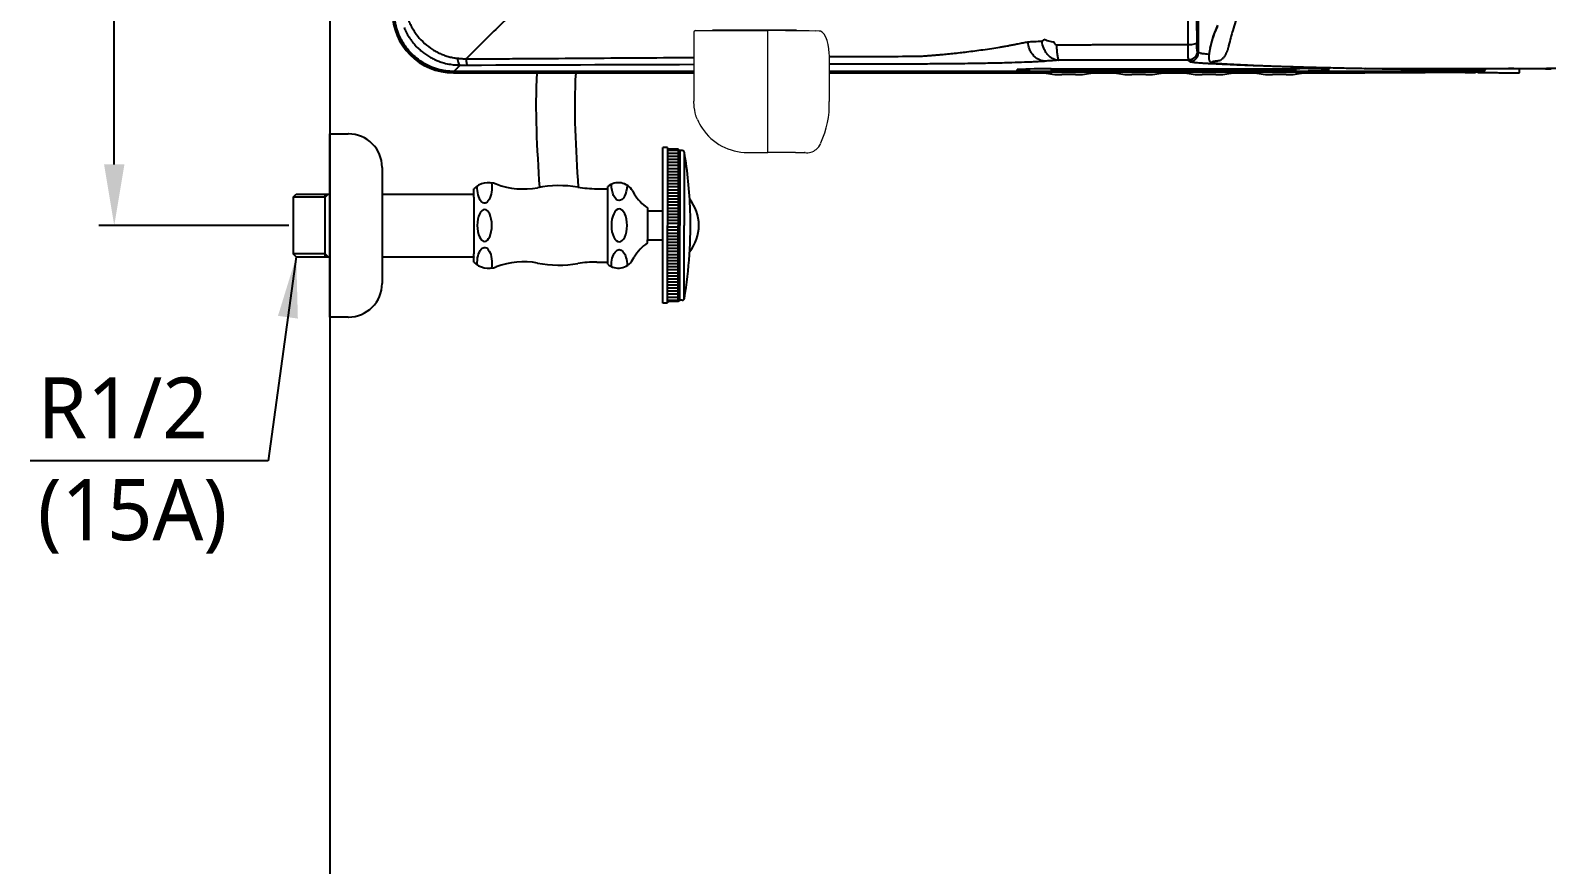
# Model space of a CAD drawing. Extents: x -4361 to 1554, y -156 to 2372.
# Drawn here: x -4327.2 to -3830.6, y 1131.9 to 1405.2 of the extents above; entities that cross this region are included whole.
import ezdxf

# ---------------------------------------------------------------- set-up
doc = ezdxf.new("R2010")
doc.units = 0
doc.header["$LTSCALE"] = 20
doc.header["$MEASUREMENT"] = 0
doc.layers.get('0').update_dxf_attribs({"linetype": 'CONTINUOUS'})
doc.layers.get('DEFPOINTS').update_dxf_attribs({"linetype": 'CONTINUOUS'})
for name, color, linetype in [('2', 2, 'CONTINUOUS'), ('4', 4, 'CONTINUOUS'), ('6', 6, 'CONTINUOUS')]:
    doc.layers.add(name, color=color, linetype=linetype)
doc.styles.add('ROMANS', font='NanumGothic.ttf', dxfattribs={"height": 10.144927})
doc.styles.get("Standard").update_dxf_attribs({"font": 'NanumGothic.ttf'})
doc.dimstyles.get("Standard").update_dxf_attribs({"dimtxt": 2.7, "dimasz": 2.5, "dimexe": 1.5, "dimexo": 1.5, "dimgap": 1.5, "dimtad": 1, "dimdec": 0, "dimlfac": 10, "dimzin": 0, "dimdsep": 46, "dimtxsty": 'Standard', "dimcen": 0, "dimclrt": 2, "dimadec": 0, "dimazin": 0, "dimtfac": 1, "dimtdec": 0, "dimtmove": 0, "dimatfit": 3, "dimfxl": 0, "dimtolj": 1, "dimtzin": 0, "dimarcsym": 0})

# ---------------------------------------------------------------- blocks, each defined once
blk = doc.blocks.new('*D61')
at = {"color": 3, "lineweight": -2}
for p, q in [((-4228.69, 1591.32), (-4304.76, 1591.32)), ((-4299.76, 1571.32), (-4299.76, 1487.21)), ((-4299.76, 1361.32), (-4299.76, 1445.43)), ((-4242.53, 1341.32), (-4304.76, 1341.32))]:
    blk.add_line(p, q, dxfattribs=at)
at = {"color": 3}
for points in [[(-4303.09, 1571.32), (-4296.43, 1571.32), (-4299.76, 1591.32)], [(-4303.09, 1361.32), (-4296.43, 1361.32), (-4299.76, 1341.32)]]:
    blk.add_solid(points, dxfattribs=at)
at = {"layer": 'DEFPOINTS', "color": 0}
for p in [(-4227.19, 1591.32), (-4299.76, 1341.32), (-4241.03, 1341.32)]:
    blk.add_point(p, dxfattribs=at)
at = {"color": 2, "insert": (-4299.76, 1466.32), "char_height": 20, "attachment_point": 5}
blk.add_mtext('\\A1;250', dxfattribs=at)

msp = doc.modelspace()

# ---------------------------------------------------------------- linework, layer by layer
for p, q in [((-3944.67, 1397.91), (-3944.67, 1439.8)), ((-3941.19, 1397.3), (-3941.19, 1395.83)), ((-4189.15, 1394.06), (-4186.5, 1393.96)), ((-4188.69, 1391.32), (-4109.93, 1391.32)), ((-4188.41, 1391.85), (-4109.93, 1391.85)), ((-4188.41, 1391.59), (-4109.93, 1391.59)), ((-4065.53, 1391.85), (-3853.97, 1391.85)), ((-4065.53, 1391.59), (-4002.69, 1391.59)), ((-4065.53, 1391.32), (-3994.85, 1391.32)), ((-4003.99, 1392.07), (-4003.64, 1392.42)), ((-4003.99, 1392.07), (-4003.99, 1392.38)), ((-4002.69, 1391.76), (-4002.69, 1391.56)), ((-4002.69, 1391.76), (-3992.69, 1391.76)), ((-4002.69, 1391.56), (-3992.69, 1391.56)), ((-3992.84, 1392.62), (-3912.84, 1392.62)), ((-3992.84, 1392.62), (-3992.84, 1391.91)), ((-3912.84, 1391.91), (-3992.84, 1391.91)), ((-3992.69, 1391.56), (-3992.69, 1391.76)), ((-3992.69, 1391.76), (-3912.69, 1391.76)), ((-3912.69, 1391.56), (-3992.69, 1391.56)), ((-3979.52, 1391.32), (-3971.85, 1391.32)), ((-3956.52, 1391.32), (-3948.85, 1391.32)), ((-3933.52, 1391.32), (-3925.85, 1391.32)), ((-3912.84, 1392.62), (-3912.84, 1391.91)), ((-3912.69, 1391.76), (-3912.69, 1391.56)), ((-3912.69, 1391.76), (-3902.69, 1391.76)), ((-3912.69, 1391.56), (-3902.69, 1391.56)), ((-3902.69, 1391.56), (-3902.69, 1391.76)), ((-3902.69, 1391.59), (-3853.97, 1391.59)), ((-3853.97, 1391.85), (-3853.14, 1391.85)), ((-3853.72, 1391.59), (-3852.89, 1391.64)), ((-3852.89, 1391.64), (-3852.36, 1391.69))]:
    msp.add_line(p, q)
at = {"color": 7, "linetype": 'Continuous', "lineweight": 15}
for p, q in [((-4109.93, 1404.62), (-4109.93, 1381.97)), ((-4109.43, 1405.12), (-4085.72, 1405.12)), ((-4076.29, 1405.23), (-4103.83, 1405.23)), ((-4093.55, 1405.12), (-4093.55, 1405.23)), ((-4093.05, 1405.23), (-4093.05, 1405.12)), ((-4087.07, 1405.12), (-4087.07, 1405.23)), ((-4086.57, 1405.23), (-4086.57, 1405.12)), ((-4085.72, 1404.62), (-4085.72, 1405.12)), ((-4085.72, 1365.72), (-4085.72, 1404.62)), ((-4070.15, 1405.01), (-4070.16, 1405.01)), ((-4068.85, 1404.97), (-4070.15, 1405.01)), ((-4065.53, 1381.95), (-4065.53, 1396.91)), ((-4092.29, 1365.19), (-4085.72, 1365.19)), ((-4085.72, 1365.21), (-4085.72, 1365.72)), ((-4076.57, 1365.16), (-4073.63, 1365.16)), ((-4076.38, 1365.16), (-4073.5, 1365.16))]:
    msp.add_line(p, q, dxfattribs=at)
at = {"flags": 128}
for points in [[(-3938.42, 1406.9), (-3939.86, 1403.37), (-3940.77, 1399.76)], [(-3941.19, 1395.86), (-3941.13, 1395.48), (-3941.06, 1395.32), (-3940.97, 1395.17), (-3940.75, 1394.95), (-3940.43, 1394.77), (-3939.93, 1394.63), (-3939.06, 1394.49), (-3937.57, 1394.35), (-3935.37, 1394.21)], [(-3940.8, 1399.44), (-3941.03, 1398.37), (-3941.12, 1397.61)], [(-3839.48, 1391.34), (-3839.48, 1391.47), (-3839.48, 1391.86), (-3839.48, 1392.51), (-3839.48, 1392.54)]]:
    msp.add_lwpolyline(points, dxfattribs=at)
at = {"color": 7, "linetype": 'Continuous', "lineweight": 15, "flags": 128}
for points in [[(-4065.53, 1396.91), (-4065.55, 1397.71), (-4065.67, 1399.2), (-4065.89, 1400.61), (-4066.22, 1401.9), (-4066.66, 1403.02), (-4067.19, 1403.93), (-4067.84, 1404.6), (-4068.48, 1404.92), (-4068.85, 1404.97)], [(-4065.57, 1396.92), (-4065.54, 1396.91), (-4065.53, 1396.91)], [(-4109.88, 1381.97), (-4109.92, 1381.97), (-4109.93, 1381.97)], [(-4065.57, 1381.95), (-4065.54, 1381.95), (-4065.53, 1381.95)]]:
    msp.add_lwpolyline(points, dxfattribs=at)
for centre, radius, start, end in [((-4188.69, 1411.32), 20, 180, 270), ((-3995.11, 1239.04), 153.59, 89.1503, 93.3115), ((-3996.15, 1548.14), 156.27, 267.1243, 271.2138), ((-3990.38, 1408.76), 18, 252.8538, 270), ((-3987.19, 1178.96), 211.81, 89.394, 90.606), ((-3983.99, 1408.76), 18, 270, 287.1462), ((-3967.38, 1408.76), 18, 252.8538, 270), ((-3964.19, 1178.96), 211.81, 89.394, 90.606), ((-3960.99, 1408.76), 18, 270, 287.1462), ((-3944.38, 1408.76), 18, 252.8538, 270), ((-3941.19, 1178.96), 211.81, 89.394, 90.606), ((-3937.99, 1408.76), 18, 270, 287.1462), ((-3921.38, 1408.76), 18, 252.8538, 270), ((-3918.19, 1178.96), 211.81, 89.394, 90.606), ((-3914.99, 1408.76), 18, 270, 287.1462), ((-3909.68, 1280.06), 112.61, 85.9306, 91.6075), ((-3910.4, 1608.2), 216.3, 269.3539, 272.308)]:
    msp.add_arc(centre, radius, start, end)
at = {"color": 7, "linetype": 'Continuous', "lineweight": 15}
for centre, radius, start, end in [((-4109.43, 1404.62), 0.499, 90, 180), ((-4083.45, 628.84), 776.28, 89.01883, 90.16742), ((-4095.13, 1380.87), 29.59, 334.994, 2.0967), ((-4092, 1383.26), 18.26, 203.3803, 213.482), ((-4092.29, 1383.15), 17.96, 213.7146, 270.0005), ((-4072.85, 1369.71), 4.59, 261.3636, 310.8024), ((-4074.42, 1371.18), 6.78, 312.7426, 333.2024), ((-4085.31, 210.98), 1154.22, 89.56645, 90.02046)]:
    msp.add_arc(centre, radius, start, end, dxfattribs=at)
for points, degree in [([(-3945.44, 1425.65), (-3945.35, 1417.53), (-3945.26, 1409.41), (-3945.18, 1401.28)], 3), ([(-3947.97, 1400.44), (-3948.06, 1408.57), (-3948.14, 1416.69), (-3948.23, 1424.81)], 3), ([(-3995.25, 1402.35), (-3995.3, 1401.93), (-3995.6, 1401.72), (-3995.87, 1401.69)], 3), ([(-3991.17, 1400.38), (-3991.56, 1400.58), (-3991.96, 1400.98), (-3991.91, 1401.41)], 3), ([(-3944.67, 1397.91), (-3944.79, 1398.06), (-3944.92, 1398.22), (-3945.05, 1398.38)], 3), ([(-4188.69, 1391.85), (-4188.6, 1391.85), (-4188.5, 1391.85), (-4188.41, 1391.85)], 3), ([(-4188.69, 1391.59), (-4188.59, 1391.59), (-4188.5, 1391.59), (-4188.41, 1391.59)], 3), ([(-4188.69, 1391.59), (-4188.69, 1391.32)], 1), ([(-4186.66, 1393.97), (-4186.44, 1393.83)], 1), ([(-4186.44, 1393.83), (-4185.65, 1393.83), (-4184.86, 1393.84), (-4184.07, 1393.84)], 3), ([(-4065.53, 1394.22), (-4055.58, 1394.25), (-4045.62, 1394.27), (-4035.66, 1394.3)], 3), ([(-3947.57, 1395.01), (-3947.69, 1395.16), (-3947.82, 1395.32), (-3947.95, 1395.48)], 3), ([(-3906.68, 1391.32), (-3889.08, 1391.34), (-3871.49, 1391.42), (-3853.9, 1391.57)], 3), ([(-3862.91, 1391.53), (-3853.86, 1391.43)], 1), ([(-3853.65, 1391.61), (-3853.97, 1391.59)], 1), ([(-3853.9, 1391.57), (-3853.92, 1391.57), (-3853.95, 1391.58), (-3853.97, 1391.59)], 3), ([(-3853.04, 1391.61), (-3853.33, 1391.58), (-3853.61, 1391.57), (-3853.9, 1391.57)], 3), ([(-3853.1, 1391.63), (-3853.65, 1391.61)], 1), ([(-3853.13, 1391.43), (-3844.68, 1391.34)], 1), ([(-3853.1, 1391.63), (-3853.08, 1391.62), (-3853.06, 1391.62), (-3853.04, 1391.61)], 3), ([(-3853.04, 1391.61), (-3852.26, 1391.69), (-3851.47, 1391.77), (-3850.68, 1391.84)], 3), ([(-3844.68, 1391.34), (-3842.95, 1391.34), (-3841.21, 1391.34), (-3839.48, 1391.34)], 3), ([(-3829.09, 1392.54), (-3843.11, 1392.69)], 1)]:
    msp.add_open_spline(points, degree=degree)
for points, knots in [([(-4157.22, 1422.94), (-4158.84, 1421.33), (-4162.04, 1418.14), (-4166.78, 1413.43), (-4171.4, 1408.85), (-4175.9, 1404.4), (-4180.28, 1400.08), (-4183.16, 1397.24), (-4184.58, 1395.84)], [0, 0, 0, 0, 0.178388, 0.35209, 0.521105, 0.68543, 0.845062, 1, 1, 1, 1]), ([(-3926.43, 1425.08), (-3926.54, 1424.81), (-3926.78, 1424.29), (-3927.13, 1423.5), (-3927.47, 1422.7), (-3927.8, 1421.9), (-3928.3, 1420.68), (-3928.95, 1419), (-3929.66, 1417.08), (-3930.27, 1415.34), (-3930.93, 1413.39), (-3932, 1410.02), (-3933.07, 1406.37), (-3934.07, 1402.76), (-3934.52, 1401.09), (-3934.76, 1400.19)], [0, 0, 0, 0, 0.0326561, 0.0654124, 0.0982718, 0.1312374, 0.1643122, 0.247881, 0.336098, 0.3974038, 0.4586866, 0.5704283, 0.8018078, 0.8931439, 1, 1, 1, 1]), ([(-3844.69, 1392.67), (-3843.79, 1392.67), (-3842.01, 1392.67), (-3839.34, 1392.68), (-3836.67, 1392.7), (-3834.01, 1392.73), (-3831.35, 1392.77), (-3828.69, 1392.82), (-3826.05, 1392.88), (-3823.4, 1392.95), (-3820.76, 1393.03), (-3818.12, 1393.12), (-3815.49, 1393.22), (-3812.87, 1393.32), (-3810.25, 1393.44), (-3807.63, 1393.57), (-3805.02, 1393.71), (-3802.41, 1393.86), (-3799.81, 1394.01), (-3797.21, 1394.18), (-3794.62, 1394.36), (-3792.04, 1394.54), (-3789.45, 1394.74), (-3786.88, 1394.94), (-3780.31, 1395.15), (-3777.74, 1395.38), (-3775.18, 1395.61), (-3772.63, 1395.85), (-3770.08, 1396.1), (-3767.53, 1396.35), (-3764.99, 1396.62), (-3762.46, 1396.9), (-3759.93, 1397.18), (-3757.4, 1397.48), (-3754.89, 1397.78), (-3752.37, 1398.09), (-3749.87, 1398.41), (-3747.37, 1398.73), (-3744.87, 1399.07), (-3742.38, 1399.42), (-3739.9, 1399.77), (-3736.43, 1400.27), (-3731.99, 1400.95), (-3726.59, 1401.81), (-3721.2, 1402.71), (-3715.82, 1403.66), (-3710.47, 1404.64), (-3705.13, 1405.66), (-3699.8, 1406.73), (-3694.5, 1407.83), (-3689.22, 1408.97), (-3683.95, 1410.16), (-3678.7, 1411.37), (-3673.48, 1412.63), (-3668.27, 1413.93), (-3663.08, 1415.26), (-3657.91, 1416.63), (-3652.76, 1418.04), (-3647.64, 1419.48), (-3642.53, 1420.96), (-3639.14, 1421.98), (-3637.44, 1422.48)], [0, 0, 0, 0, 0.0129911, 0.0259606, 0.0389085, 0.0518349, 0.0647398, 0.0776231, 0.0904848, 0.103325, 0.1161436, 0.1289406, 0.1417161, 0.1544701, 0.1672024, 0.1799133, 0.1926025, 0.2052702, 0.2179163, 0.2305409, 0.2431439, 0.2557254, 0.2682852, 0.2808236, 0.2933403, 0.3058355, 0.3183091, 0.3307612, 0.3431916, 0.3556006, 0.3679879, 0.3803537, 0.3926979, 0.4050206, 0.4173217, 0.4296012, 0.4418591, 0.4540955, 0.4663103, 0.4785035, 0.4906752, 0.5028253, 0.529434, 0.5559936, 0.5825041, 0.6089656, 0.635378, 0.6617414, 0.6880557, 0.7143209, 0.740537, 0.7667041, 0.7928221, 0.8188911, 0.844911, 0.8708818, 0.8968036, 0.9226763, 0.9484999, 0.9742745, 1, 1, 1, 1]), ([(-4208.42, 1411.32), (-4208.35, 1410.14), (-4208.22, 1407.6), (-4207.22, 1404.26), (-4205.84, 1401.49), (-4204.78, 1399.79), (-4204.06, 1398.99), (-4203.89, 1398.8)], [0, 0, 0, 0, 0.26022, 0.560478, 0.761601, 0.944664, 1, 1, 1, 1]), ([(-4208.16, 1411.32), (-4208.16, 1411.16), (-4208.15, 1410.86), (-4208.13, 1410.4), (-4208.09, 1409.95), (-4208.05, 1409.51), (-4208, 1409.07), (-4207.94, 1408.65), (-4207.87, 1408.23), (-4207.8, 1407.81), (-4207.71, 1407.41), (-4207.62, 1407.02), (-4207.53, 1406.63), (-4207.43, 1406.26), (-4207.32, 1405.89), (-4207.21, 1405.54), (-4207.09, 1405.19), (-4206.98, 1404.85), (-4206.85, 1404.53), (-4206.73, 1404.21), (-4206.4, 1403.42), (-4205.8, 1402.16), (-4204.8, 1400.52), (-4203.66, 1399), (-4202.4, 1397.61), (-4201, 1396.34), (-4199.49, 1395.2), (-4197.85, 1394.21), (-4196.5, 1393.56), (-4195.5, 1393.16), (-4194.88, 1392.93), (-4194.22, 1392.71), (-4193.52, 1392.51), (-4192.79, 1392.33), (-4192.02, 1392.17), (-4191.23, 1392.04), (-4190.4, 1391.94), (-4189.55, 1391.87), (-4188.98, 1391.86), (-4188.69, 1391.85)], [0, 0, 0, 0, 0.015133, 0.030099, 0.044888, 0.059488, 0.073891, 0.088086, 0.102065, 0.115819, 0.129339, 0.142618, 0.155646, 0.168417, 0.180924, 0.193159, 0.205117, 0.216791, 0.228176, 0.239267, 0.250058, 0.313327, 0.376289, 0.438618, 0.500006, 0.561392, 0.62372, 0.686682, 0.749954, 0.770717, 0.792544, 0.815397, 0.839235, 0.864011, 0.889673, 0.916165, 0.943428, 0.971396, 1, 1, 1, 1]), ([(-4204.4, 1412.66), (-4204.39, 1412.53), (-4204.35, 1412.29), (-4204.3, 1411.93), (-4204.23, 1411.56), (-4204.15, 1411.19), (-4204.07, 1410.82), (-4203.98, 1410.44), (-4203.87, 1410.07), (-4203.65, 1409.32), (-4203.25, 1408.2), (-4202.59, 1406.75), (-4201.8, 1405.33), (-4200.58, 1403.53), (-4198.78, 1401.45), (-4196.66, 1399.7), (-4194.82, 1398.52), (-4193.39, 1397.77), (-4191.93, 1397.14), (-4190.69, 1396.74), (-4189.69, 1396.48), (-4188.94, 1396.32), (-4188.21, 1396.2), (-4187.72, 1396.14), (-4187.47, 1396.12)], [0, 0, 0, 0, 0.014398, 0.028932, 0.04361, 0.058437, 0.073419, 0.088562, 0.103872, 0.119355, 0.180898, 0.244185, 0.307861, 0.372306, 0.501573, 0.630567, 0.694761, 0.757836, 0.820572, 0.881501, 0.911987, 0.941864, 0.971184, 1, 1, 1, 1]), ([(-4204.77, 1406.1), (-4204.69, 1405.88), (-4204.14, 1404.5), (-4202.72, 1402.11), (-4200.75, 1399.79), (-4199.04, 1398.28), (-4197.83, 1397.37), (-4196.56, 1396.55), (-4195.22, 1395.83), (-4193.79, 1395.19), (-4192.1, 1394.61), (-4190.55, 1394.2), (-4189.49, 1394.07), (-4189.16, 1394.03)], [0, 0, 0, 0, 0.032956, 0.216022, 0.399681, 0.472242, 0.546282, 0.61887, 0.691572, 0.767926, 0.845266, 0.951043, 1, 1, 1, 1]), ([(-3938.41, 1406.47), (-3938.49, 1406.32), (-3938.64, 1406.02), (-3938.85, 1405.57), (-3939.06, 1405.11), (-3939.27, 1404.64), (-3939.47, 1404.15), (-3939.66, 1403.65), (-3939.87, 1403.05), (-3940.11, 1402.31), (-3940.36, 1401.45), (-3940.59, 1400.53), (-3940.71, 1399.9), (-3940.78, 1399.57)], [0, 0, 0, 0, 0.065541, 0.132473, 0.200797, 0.270514, 0.341626, 0.414133, 0.488036, 0.606139, 0.730832, 0.862118, 1, 1, 1, 1]), ([(-4036.01, 1396.74), (-4035.78, 1396.75), (-4035.32, 1396.79), (-4034.63, 1396.84), (-4033.94, 1396.89), (-4033.26, 1396.94), (-4032.57, 1396.99), (-4031.89, 1397.05), (-4031.22, 1397.1), (-4030.55, 1397.16), (-4029.88, 1397.22), (-4028.79, 1397.31), (-4027.2, 1397.46), (-4025.02, 1397.68), (-4022.74, 1397.92), (-4020.33, 1398.2), (-4017.83, 1398.52), (-4015.12, 1398.9), (-4012.38, 1399.3), (-4010.1, 1399.66), (-4008.34, 1399.96), (-4007.03, 1400.2), (-4005.74, 1400.44), (-4004.63, 1400.65), (-4003.66, 1400.84), (-4002.85, 1401), (-4002.06, 1401.16), (-4001.28, 1401.32), (-4000.78, 1401.42), (-4000.53, 1401.48)], [0, 0, 0, 0, 0.016457, 0.032961, 0.049486, 0.066011, 0.082513, 0.098972, 0.115368, 0.131685, 0.147904, 0.164011, 0.212322, 0.265788, 0.327685, 0.385725, 0.453628, 0.526548, 0.609054, 0.686598, 0.729142, 0.771336, 0.811967, 0.855041, 0.883759, 0.912638, 0.941654, 0.970783, 1, 1, 1, 1]), ([(-4000.53, 1401.48), (-3999.84, 1401.51), (-3998.29, 1401.57), (-3996.74, 1401.65), (-3995.87, 1401.69)], [0, 0, 0, 0, 0.443565, 1, 1, 1, 1]), ([(-3995.03, 1395.15), (-3995.65, 1395.17), (-3996.3, 1395.32), (-3997.25, 1395.79), (-3997.56, 1395.99), (-3998.16, 1396.45), (-3998.45, 1396.72), (-3998.97, 1397.33), (-3999.21, 1397.66), (-3999.63, 1398.37), (-3999.82, 1398.74), (-4000.28, 1399.9), (-4000.46, 1400.71), (-4000.53, 1401.48)], [0, 0, 0, 0, 0.25, 0.25, 0.375, 0.375, 0.5, 0.5, 0.625, 0.625, 0.75, 0.75, 1, 1, 1, 1]), ([(-3994.04, 1397.27), (-3994.3, 1397.57), (-3994.54, 1397.9), (-3994.96, 1398.6), (-3995.14, 1398.97), (-3995.61, 1400.12), (-3995.79, 1400.92), (-3995.87, 1401.69)], [0, 0, 0, 0, 0.25, 0.25, 0.5, 0.5, 1, 1, 1, 1]), ([(-3995.25, 1402.35), (-3994.86, 1402.15), (-3994.34, 1401.96), (-3993.18, 1401.63), (-3992.54, 1401.5), (-3991.91, 1401.41)], [0, 0, 0, 0, 0.5, 0.5, 1, 1, 1, 1]), ([(-3945.18, 1401.28), (-3945.19, 1401.19), (-3945.26, 1401.09), (-3945.53, 1400.89), (-3945.74, 1400.79), (-3946.28, 1400.63), (-3946.6, 1400.57), (-3947.28, 1400.48), (-3947.63, 1400.45), (-3947.97, 1400.44)], [0, 0, 0, 0, 0.25, 0.25, 0.5, 0.5, 0.75, 0.75, 1, 1, 1, 1]), ([(-3945.05, 1398.38), (-3945.06, 1398.4), (-3945.08, 1398.48), (-3945.1, 1398.77), (-3945.12, 1398.98), (-3945.14, 1399.49), (-3945.15, 1399.8), (-3945.17, 1400.5), (-3945.17, 1400.88), (-3945.18, 1401.28)], [0, 0, 0, 0, 0.25, 0.25, 0.5, 0.5, 0.75, 0.75, 1, 1, 1, 1]), ([(-4203.89, 1398.8), (-4203.49, 1398.31), (-4202.68, 1397.32), (-4201.7, 1396.52), (-4201.2, 1396.12)], [0, 0, 0, 0, 0.5001916, 1, 1, 1, 1]), ([(-4201.2, 1396.12), (-4201.01, 1395.94), (-4200.19, 1395.21), (-4198.51, 1394.17), (-4195.76, 1392.8), (-4192.44, 1391.79), (-4189.88, 1391.65), (-4188.69, 1391.59)], [0, 0, 0, 0, 0.057504, 0.241574, 0.434343, 0.736851, 1, 1, 1, 1]), ([(-4187.47, 1396.12), (-4187.31, 1396.1), (-4186.98, 1396.07), (-4186.49, 1396.02), (-4186.01, 1395.97), (-4185.53, 1395.93), (-4185.05, 1395.88), (-4184.74, 1395.86), (-4184.58, 1395.84)], [0, 0, 0, 0, 0.171419, 0.340925, 0.508527, 0.674233, 0.838054, 1, 1, 1, 1]), ([(-4187.47, 1396.12), (-4187.4, 1395.79), (-4187.26, 1395.13), (-4187, 1394.44), (-4186.8, 1394.05), (-4186.68, 1393.98), (-4186.66, 1393.97)], [0, 0, 0, 0, 0.308185, 0.622637, 0.93709, 1, 1, 1, 1]), ([(-4184.58, 1395.84), (-4182.81, 1395.85), (-4178.76, 1395.88), (-4171.93, 1395.93), (-4163.58, 1395.99), (-4151.81, 1396.07), (-4137.08, 1396.17), (-4122.31, 1396.27), (-4113.25, 1396.33), (-4109.93, 1396.36)], [0, 0, 0, 0, 0.0358002, 0.0819083, 0.1382128, 0.2047013, 0.3198188, 0.4359699, 0.5029124, 0.5029124, 0.5029124, 0.5029124]), ([(-4184.58, 1395.84), (-4184.55, 1395.54), (-4184.51, 1395.27), (-4184.43, 1394.78), (-4184.39, 1394.57), (-4184.3, 1394.23), (-4184.25, 1394.09), (-4184.16, 1393.91), (-4184.12, 1393.86), (-4184.07, 1393.84)], [0, 0, 0, 0, 0.25, 0.25, 0.5, 0.5, 0.75, 0.75, 1, 1, 1, 1]), ([(-4065.53, 1396.61), (-4063.02, 1396.62), (-4056.88, 1396.65), (-4047.04, 1396.69), (-4039.71, 1396.72), (-4036.01, 1396.74)], [0.8015436, 0.8015436, 0.8015436, 0.8015436, 0.8522375, 0.9253662, 1, 1, 1, 1]), ([(-3990.38, 1395.41), (-3990.99, 1395.43), (-3991.64, 1395.58), (-3992.59, 1396.05), (-3992.9, 1396.24), (-3993.49, 1396.7), (-3993.77, 1396.97), (-3994.04, 1397.27)], [0, 0, 0, 0, 0.5, 0.5, 0.75, 0.75, 1, 1, 1, 1]), ([(-3947.97, 1400.44), (-3948.52, 1400.44), (-3949.61, 1400.45), (-3951.26, 1400.45), (-3952.91, 1400.45), (-3954.56, 1400.45), (-3956.21, 1400.45), (-3957.87, 1400.45), (-3959.52, 1400.45), (-3961.18, 1400.45), (-3962.84, 1400.45), (-3964.49, 1400.45), (-3966.16, 1400.45), (-3967.82, 1400.45), (-3969.48, 1400.45), (-3971.14, 1400.44), (-3972.81, 1400.44), (-3974.47, 1400.44), (-3976.14, 1400.43), (-3977.81, 1400.43), (-3979.48, 1400.42), (-3981.15, 1400.42), (-3982.82, 1400.41), (-3984.49, 1400.41), (-3986.16, 1400.4), (-3987.83, 1400.39), (-3989.5, 1400.39), (-3990.61, 1400.38), (-3991.17, 1400.38)], [0, 0, 0, 0, 0.038036, 0.076106, 0.11421, 0.152348, 0.190521, 0.228727, 0.266968, 0.305243, 0.343551, 0.381894, 0.420271, 0.458682, 0.497127, 0.535606, 0.574119, 0.612666, 0.651247, 0.689862, 0.728511, 0.767193, 0.80591, 0.84466, 0.883444, 0.922262, 0.961114, 1, 1, 1, 1]), ([(-3991.17, 1400.38), (-3991.16, 1400.3), (-3991.15, 1400.15), (-3991.14, 1399.9), (-3991.13, 1399.64), (-3991.11, 1399.3), (-3991.08, 1398.89), (-3991.05, 1398.47), (-3991.01, 1398.03), (-3990.95, 1397.48), (-3990.86, 1396.83), (-3990.74, 1396.24), (-3990.65, 1395.87), (-3990.59, 1395.68), (-3990.55, 1395.59), (-3990.52, 1395.52), (-3990.48, 1395.47), (-3990.43, 1395.42), (-3990.4, 1395.41), (-3990.38, 1395.41)], [0, 0, 0, 0, 0.027287, 0.057159, 0.089676, 0.124894, 0.187184, 0.250426, 0.299478, 0.375899, 0.501153, 0.633343, 0.751412, 0.814018, 0.845262, 0.876468, 0.921924, 0.963059, 1, 1, 1, 1]), ([(-3947.95, 1395.48), (-3947.95, 1395.49), (-3947.95, 1395.5), (-3947.95, 1395.52), (-3947.95, 1395.56), (-3947.95, 1395.62), (-3947.95, 1395.68), (-3947.95, 1395.75), (-3947.95, 1395.93), (-3947.96, 1396.27), (-3947.96, 1396.78), (-3947.96, 1397.27), (-3947.96, 1397.68), (-3947.96, 1398.11), (-3947.97, 1398.56), (-3947.97, 1399.03), (-3947.97, 1399.5), (-3947.97, 1399.97), (-3947.97, 1400.29), (-3947.97, 1400.44)], [0, 0, 0, 0, 0.031724, 0.063821, 0.096271, 0.129054, 0.162149, 0.195532, 0.229178, 0.361865, 0.491697, 0.560298, 0.627821, 0.694048, 0.758788, 0.821876, 0.883174, 0.942576, 1, 1, 1, 1]), ([(-3945.05, 1398.38), (-3945.05, 1398.04), (-3945.11, 1397.67), (-3945.39, 1396.96), (-3945.61, 1396.61), (-3946.18, 1396.05), (-3946.52, 1395.83), (-3947.24, 1395.54), (-3947.6, 1395.48), (-3947.95, 1395.48)], [0, 0, 0, 0, 0.25, 0.25, 0.5, 0.5, 0.75, 0.75, 1, 1, 1, 1]), ([(-3947.57, 1395.01), (-3947.23, 1395.01), (-3946.86, 1395.08), (-3946.14, 1395.36), (-3945.8, 1395.58), (-3945.24, 1396.15), (-3945.01, 1396.49), (-3944.73, 1397.2), (-3944.67, 1397.57), (-3944.67, 1397.91)], [0, 0, 0, 0, 0.25, 0.25, 0.5, 0.5, 0.75, 0.75, 1, 1, 1, 1]), ([(-3941.13, 1397.34), (-3941.17, 1397.34), (-3941.58, 1397.37), (-3942.24, 1397.44), (-3943.31, 1397.55), (-3944.3, 1397.71), (-3944.54, 1397.84), (-3944.67, 1397.91)], [0, 0, 0, 0, 0.016838, 0.181368, 0.349845, 0.656176, 1, 1, 1, 1]), ([(-3940.78, 1399.57), (-3940.94, 1398.78), (-3941.13, 1397.9), (-3941.13, 1397.55), (-3941.13, 1397.41), (-3941.13, 1397.3)], [0, 0, 0, 0, 0.648301, 0.727191, 1, 1, 1, 1]), ([(-3940.78, 1399.57), (-3940.78, 1399.63), (-3940.79, 1399.73), (-3940.76, 1399.86), (-3940.7, 1399.93), (-3940.68, 1399.94)], [0, 0, 0, 0, 0.411618, 0.807329, 1, 1, 1, 1]), ([(-3934.76, 1400.19), (-3934.78, 1400.11), (-3934.81, 1399.95), (-3934.87, 1399.71), (-3934.93, 1399.47), (-3935, 1399.23), (-3935.07, 1398.99), (-3935.15, 1398.76), (-3935.23, 1398.52), (-3935.39, 1398.09), (-3935.68, 1397.45), (-3936.02, 1396.85), (-3936.33, 1396.41), (-3936.58, 1396.1), (-3936.83, 1395.84), (-3937.08, 1395.62), (-3937.32, 1395.46), (-3937.55, 1395.33), (-3937.77, 1395.25), (-3937.91, 1395.23), (-3937.97, 1395.22)], [0, 0, 0, 0, 0.028179, 0.056848, 0.086002, 0.115633, 0.145733, 0.176291, 0.207297, 0.238736, 0.353622, 0.489337, 0.541151, 0.617963, 0.691785, 0.746851, 0.817431, 0.883133, 0.943966, 1, 1, 1, 1]), ([(-4189.16, 1394.03), (-4188.87, 1393.98), (-4187.97, 1393.85), (-4187.06, 1393.84), (-4186.44, 1393.83)], [0, 0, 0, 0, 0.317137, 1, 1, 1, 1]), ([(-4188.69, 1391.85), (-4188.69, 1391.78), (-4188.69, 1391.71), (-4188.69, 1391.62), (-4188.69, 1391.59), (-4188.69, 1391.59)], [0, 0, 0, 0, 0.5, 0.5, 1, 1, 1, 1]), ([(-4186.44, 1393.83), (-4186.5, 1393.77), (-4186.62, 1393.65), (-4186.79, 1393.48), (-4186.95, 1393.31), (-4187.11, 1393.15), (-4187.26, 1393), (-4187.4, 1392.86), (-4187.54, 1392.72), (-4187.66, 1392.6), (-4187.78, 1392.48), (-4187.9, 1392.36), (-4188, 1392.26), (-4188.1, 1392.16), (-4188.19, 1392.07), (-4188.27, 1391.99), (-4188.35, 1391.91), (-4188.39, 1391.87), (-4188.41, 1391.85)], [0, 0, 0, 0, 0.06252, 0.125037, 0.187551, 0.250062, 0.31257, 0.375075, 0.437578, 0.500078, 0.562575, 0.62507, 0.687564, 0.750055, 0.812544, 0.875031, 0.937516, 1, 1, 1, 1]), ([(-4188.41, 1391.85), (-4188.41, 1391.77), (-4188.41, 1391.71), (-4188.41, 1391.62), (-4188.41, 1391.59), (-4188.41, 1391.59)], [0, 0, 0, 0, 0.5, 0.5, 1, 1, 1, 1]), ([(-4184.07, 1393.84), (-4159.39, 1393.93), (-4134.67, 1394.01), (-4109.93, 1394.09), (-4109.93, 1394.09), (-4109.93, 1394.09)], [0, 0, 0, 0, 0.5, 0.5, 0.5000128, 0.5000128, 0.5000128, 0.5000128]), ([(-4035.66, 1394.3), (-4034.65, 1394.3), (-4032.63, 1394.31), (-4029.43, 1394.32), (-4025.9, 1394.35), (-4022.08, 1394.39), (-4018.43, 1394.44), (-4015.13, 1394.5), (-4012.02, 1394.56), (-4008.89, 1394.63), (-4005.33, 1394.73), (-4002.15, 1394.83), (-4000.21, 1394.91), (-3999.52, 1394.94)], [0, 0, 0, 0, 0.074994, 0.15019, 0.238903, 0.34097, 0.443659, 0.525672, 0.607483, 0.701039, 0.794664, 0.927361, 1, 1, 1, 1]), ([(-3999.52, 1394.94), (-3998.98, 1394.96), (-3997.36, 1395.02), (-3995.97, 1395.1), (-3995.03, 1395.15)], [0, 0, 0, 0, 0.332308, 1, 1, 1, 1]), ([(-3990.38, 1395.41), (-3991.32, 1395.35), (-3992.87, 1395.27), (-3994.42, 1395.18), (-3995.03, 1395.15)], [0, 0, 0, 0, 0.602294, 1, 1, 1, 1]), ([(-3947.95, 1395.48), (-3948.49, 1395.48), (-3949.58, 1395.48), (-3951.21, 1395.49), (-3952.85, 1395.49), (-3954.48, 1395.49), (-3956.11, 1395.49), (-3957.75, 1395.49), (-3959.38, 1395.49), (-3961.02, 1395.49), (-3962.65, 1395.49), (-3964.29, 1395.49), (-3965.92, 1395.49), (-3967.56, 1395.48), (-3969.66, 1395.48), (-3972.23, 1395.47), (-3975.26, 1395.47), (-3978.29, 1395.46), (-3981.32, 1395.45), (-3984.34, 1395.44), (-3987.36, 1395.42), (-3989.37, 1395.41), (-3990.38, 1395.41)], [0, 0, 0, 0, 0.038453, 0.0769, 0.115342, 0.153781, 0.192219, 0.230656, 0.269094, 0.307535, 0.34598, 0.384431, 0.422889, 0.461355, 0.499831, 0.571322, 0.642784, 0.714228, 0.785662, 0.857095, 0.928538, 1, 1, 1, 1]), ([(-3990.38, 1390.76), (-3990.34, 1390.76), (-3990.27, 1390.76), (-3989.88, 1390.76), (-3989.59, 1390.76), (-3989.44, 1390.76)], [0, 0, 0, 0, 0.478887, 0.739552, 1, 1, 1, 1]), ([(-3984.93, 1390.76), (-3984.78, 1390.76), (-3984.5, 1390.76), (-3984.1, 1390.76), (-3984.04, 1390.76), (-3983.99, 1390.76)], [0, 0, 0, 0, 0.260665, 0.521113, 1, 1, 1, 1]), ([(-3967.38, 1390.76), (-3967.34, 1390.76), (-3967.27, 1390.76), (-3966.88, 1390.76), (-3966.59, 1390.76), (-3966.44, 1390.76)], [0, 0, 0, 0, 0.478887, 0.739551, 1, 1, 1, 1]), ([(-3961.93, 1390.76), (-3961.78, 1390.76), (-3961.5, 1390.76), (-3961.1, 1390.76), (-3961.04, 1390.76), (-3960.99, 1390.76)], [0, 0, 0, 0, 0.260665, 0.521113, 1, 1, 1, 1]), ([(-3941.3, 1394.3), (-3941.41, 1394.31), (-3941.62, 1394.32), (-3941.93, 1394.33), (-3942.23, 1394.35), (-3942.52, 1394.37), (-3942.81, 1394.38), (-3943.08, 1394.4), (-3943.35, 1394.42), (-3943.61, 1394.44), (-3944.16, 1394.48), (-3944.94, 1394.54), (-3945.82, 1394.63), (-3946.53, 1394.72), (-3946.96, 1394.8), (-3947.21, 1394.85), (-3947.34, 1394.89), (-3947.45, 1394.93), (-3947.52, 1394.97), (-3947.55, 1395), (-3947.57, 1395.01)], [0, 0, 0, 0, 0.027966, 0.055845, 0.083645, 0.111373, 0.139037, 0.166645, 0.194203, 0.221719, 0.249201, 0.373857, 0.499783, 0.625673, 0.750475, 0.799992, 0.849659, 0.89952, 0.949619, 1, 1, 1, 1]), ([(-3944.38, 1390.76), (-3944.34, 1390.76), (-3944.27, 1390.76), (-3943.88, 1390.76), (-3943.59, 1390.76), (-3943.44, 1390.76)], [0, 0, 0, 0, 0.478887, 0.739551, 1, 1, 1, 1]), ([(-3941.3, 1394.3), (-3941.01, 1394.34), (-3940.61, 1394.39), (-3940.27, 1394.64), (-3940.18, 1394.7)], [0, 0, 0, 0, 0.744211, 1, 1, 1, 1]), ([(-3851.33, 1392.11), (-3851.85, 1392.11), (-3852.88, 1392.12), (-3854.43, 1392.14), (-3855.96, 1392.15), (-3857.49, 1392.17), (-3859.02, 1392.19), (-3860.53, 1392.2), (-3862.05, 1392.22), (-3863.55, 1392.24), (-3865.05, 1392.26), (-3866.54, 1392.28), (-3868.03, 1392.3), (-3869.51, 1392.32), (-3870.99, 1392.34), (-3872.45, 1392.36), (-3873.92, 1392.38), (-3875.37, 1392.4), (-3878.4, 1392.45), (-3882.95, 1392.52), (-3888.94, 1392.63), (-3894.81, 1392.74), (-3900.54, 1392.87), (-3906.14, 1393.01), (-3911.6, 1393.16), (-3916.93, 1393.32), (-3921.16, 1393.46), (-3924.35, 1393.57), (-3926.57, 1393.65), (-3928.77, 1393.74), (-3930.93, 1393.82), (-3933.06, 1393.91), (-3935.17, 1394.01), (-3937.24, 1394.1), (-3939.29, 1394.2), (-3940.63, 1394.27), (-3941.3, 1394.3)], [0, 0, 0, 0, 0.0147198, 0.0294334, 0.0441415, 0.0588446, 0.0735431, 0.0882376, 0.1029286, 0.1176166, 0.1323022, 0.1469859, 0.1616682, 0.1763496, 0.1910307, 0.2057119, 0.2203939, 0.235077, 0.2497619, 0.3124316, 0.375038, 0.4376215, 0.5002221, 0.5627493, 0.6252695, 0.6878229, 0.7504498, 0.7781702, 0.8058843, 0.8335955, 0.8613074, 0.8890236, 0.9167474, 0.9444824, 0.9722321, 1, 1, 1, 1]), ([(-3937.97, 1395.22), (-3938.03, 1395.21), (-3938.15, 1395.2), (-3938.33, 1395.18), (-3938.5, 1395.16), (-3938.66, 1395.15), (-3938.81, 1395.13), (-3938.96, 1395.11), (-3939.21, 1395.08), (-3939.53, 1395.03), (-3939.85, 1394.96), (-3940.07, 1394.9), (-3940.21, 1394.81), (-3940.13, 1394.7), (-3939.67, 1394.59), (-3939.09, 1394.5), (-3938.54, 1394.44), (-3937.89, 1394.38), (-3937.25, 1394.33), (-3936.7, 1394.29), (-3936.26, 1394.26), (-3935.8, 1394.24), (-3935.48, 1394.22), (-3935.32, 1394.21)], [0, 0, 0, 0, 0.016827, 0.033657, 0.050497, 0.067353, 0.084231, 0.101138, 0.118081, 0.178036, 0.238307, 0.299312, 0.360621, 0.484948, 0.611402, 0.6756, 0.74012, 0.804939, 0.870063, 0.902442, 0.934869, 0.967377, 1, 1, 1, 1]), ([(-3938.93, 1390.76), (-3938.78, 1390.76), (-3938.5, 1390.76), (-3938.1, 1390.76), (-3938.04, 1390.76), (-3937.99, 1390.76)], [0, 0, 0, 0, 0.260665, 0.521113, 1, 1, 1, 1]), ([(-3935.32, 1394.21), (-3934.95, 1394.19), (-3934.23, 1394.15), (-3933.13, 1394.1), (-3932.04, 1394.04), (-3930.94, 1393.99), (-3929.83, 1393.94), (-3928.73, 1393.89), (-3926.65, 1393.79), (-3923.55, 1393.66), (-3920.05, 1393.52), (-3917.2, 1393.42), (-3915.04, 1393.34), (-3912.85, 1393.26), (-3910.64, 1393.19), (-3908.4, 1393.12), (-3906.13, 1393.05), (-3903.84, 1392.99), (-3902.3, 1392.94), (-3901.52, 1392.92)], [0, 0, 0, 0, 0.0358388, 0.0714845, 0.1069386, 0.1422022, 0.1772766, 0.2121632, 0.2468633, 0.3725112, 0.4980784, 0.5608369, 0.623575, 0.6863005, 0.7490206, 0.8117432, 0.8744755, 0.9372253, 1, 1, 1, 1]), ([(-3921.38, 1390.76), (-3921.34, 1390.76), (-3921.27, 1390.76), (-3920.88, 1390.76), (-3920.59, 1390.76), (-3920.44, 1390.76)], [0, 0, 0, 0, 0.478887, 0.739551, 1, 1, 1, 1]), ([(-3915.93, 1390.76), (-3915.78, 1390.76), (-3915.5, 1390.76), (-3915.1, 1390.76), (-3915.04, 1390.76), (-3914.99, 1390.76)], [0, 0, 0, 0, 0.260665, 0.521113, 1, 1, 1, 1]), ([(-3911.15, 1391.32), (-3911.12, 1391.32), (-3910.28, 1391.32), (-3908.74, 1391.32), (-3907.36, 1391.32), (-3906.68, 1391.32)], [0, 0, 0, 0, 0.019013, 0.510834, 1, 1, 1, 1]), ([(-3890.01, 1392.78), (-3886.23, 1392.77), (-3878.68, 1392.75), (-3867.35, 1392.72), (-3856.02, 1392.7), (-3848.46, 1392.68), (-3844.69, 1392.67)], [0, 0, 0, 0, 0.249997, 0.499996, 0.749997, 1, 1, 1, 1]), ([(-3853.97, 1391.59), (-3853.97, 1391.59), (-3853.97, 1391.62), (-3853.97, 1391.71), (-3853.97, 1391.77), (-3853.97, 1391.85)], [0, 0, 0, 0, 0.5, 0.5, 1, 1, 1, 1]), ([(-3853.14, 1391.85), (-3852.9, 1391.85), (-3852.42, 1391.85), (-3851.83, 1391.85), (-3851.41, 1391.85), (-3851.18, 1391.85), (-3851.03, 1391.85), (-3850.93, 1391.85), (-3850.86, 1391.85), (-3850.8, 1391.85), (-3850.74, 1391.85), (-3850.71, 1391.85), (-3850.69, 1391.85)], [0, 0, 0, 0, 0.29415, 0.588299, 0.72229, 0.813744, 0.863342, 0.912943, 0.930915, 0.957549, 0.982521, 1, 1, 1, 1]), ([(-3853.14, 1391.85), (-3853.13, 1391.78), (-3853.12, 1391.73), (-3853.11, 1391.65), (-3853.1, 1391.63), (-3853.1, 1391.63)], [0, 0, 0, 0, 0.5, 0.5, 1, 1, 1, 1]), ([(-3853.1, 1391.63), (-3853, 1391.64), (-3852.76, 1391.66), (-3852.44, 1391.69), (-3852.15, 1391.71), (-3851.94, 1391.73), (-3851.77, 1391.75), (-3851.62, 1391.76), (-3851.48, 1391.77), (-3851.36, 1391.78), (-3851.27, 1391.79), (-3851.2, 1391.8), (-3851.15, 1391.8), (-3851.1, 1391.81), (-3851.06, 1391.81), (-3851, 1391.82), (-3850.92, 1391.83), (-3850.84, 1391.84), (-3850.78, 1391.84), (-3850.75, 1391.85), (-3850.72, 1391.85), (-3850.71, 1391.86), (-3850.7, 1391.86), (-3850.7, 1391.86), (-3850.7, 1391.86)], [0, 0, 0, 0, 0.12085, 0.291096, 0.396923, 0.470717, 0.546456, 0.604134, 0.659099, 0.717477, 0.752796, 0.776072, 0.797803, 0.819, 0.838509, 0.863388, 0.899019, 0.941629, 0.958804, 0.978846, 0.986637, 0.991621, 0.996332, 1, 1, 1, 1]), ([(-3851.33, 1392.11), (-3851.15, 1392.15), (-3850.87, 1392.22), (-3850.59, 1392.5), (-3850.49, 1392.65), (-3850.47, 1392.68)], [0, 0, 0, 0, 0.599293, 0.921472, 1, 1, 1, 1]), ([(-3850.69, 1391.85), (-3850.75, 1391.86), (-3850.85, 1391.9), (-3851.01, 1391.96), (-3851.17, 1392.03), (-3851.28, 1392.08), (-3851.33, 1392.11)], [0, 0, 0, 0, 0.249911, 0.499713, 0.749891, 1, 1, 1, 1])]:
    msp.add_open_spline(points, degree=3, knots=knots)
for points, knots in [([(-4109.24, 1377.32), (-4109.52, 1378.52), (-4109.88, 1380.05), (-4109.88, 1381.62), (-4109.88, 1381.97)], [0, 0, 0, 0, 0.778883, 1, 1, 1, 1]), ([(-4108.76, 1376.01), (-4108.88, 1376.32), (-4109.06, 1376.75), (-4109.2, 1377.2), (-4109.24, 1377.32)], [0, 0, 0, 0, 0.715111, 1, 1, 1, 1])]:
    msp.add_open_spline(points, degree=3, knots=knots, dxfattribs=at)
for points in [[(-4076.57, 1365.16), (-4076.38, 1365.16)], [(-4073.5, 1365.17), (-4073.63, 1365.16)]]:
    msp.add_open_spline(points, degree=1, dxfattribs=at)
at = {"layer": '4'}
for p, q in [((-4229.15, 1371.32), (-4223.15, 1371.32)), ((-4229.15, 1311.32), (-4229.15, 1371.32)), ((-4118.53, 1366.82), (-4120.03, 1366.82)), ((-4120.03, 1365.82), (-4120.03, 1366.82)), ((-4118.53, 1366.62), (-4118.53, 1366.82)), ((-4118.53, 1366.62), (-4118.53, 1341.32)), ((-4115.03, 1365.91), (-4118.53, 1365.91)), ((-4115.03, 1366.32), (-4118.23, 1366.32)), ((-4114.53, 1365.82), (-4115.03, 1366.32)), ((-4115.03, 1366.32), (-4115.03, 1341.32)), ((-4120.03, 1341.32), (-4120.03, 1365.82)), ((-4115.03, 1364.91), (-4118.53, 1364.91)), ((-4115.03, 1363.91), (-4118.53, 1363.91)), ((-4115.03, 1362.91), (-4118.53, 1362.91)), ((-4115.03, 1361.91), (-4118.53, 1361.91)), ((-4115.03, 1360.91), (-4118.53, 1360.91)), ((-4113.7, 1365.82), (-4114.53, 1365.82)), ((-4114.53, 1365.82), (-4114.53, 1341.32)), ((-4113.11, 1365.32), (-4113.11, 1341.32)), ((-4212.03, 1360.32), (-4212.03, 1322.32)), ((-4115.03, 1359.91), (-4118.53, 1359.91)), ((-4115.03, 1358.91), (-4118.53, 1358.91)), ((-4115.03, 1357.91), (-4118.53, 1357.91)), ((-4115.03, 1356.91), (-4118.53, 1356.91)), ((-4115.03, 1355.91), (-4118.53, 1355.91)), ((-4241.15, 1350.57), (-4240.15, 1351.57)), ((-4240.15, 1351.57), (-4229.15, 1351.57)), ((-4230.65, 1331.07), (-4230.65, 1351.57)), ((-4230.65, 1350.57), (-4229.65, 1351.57)), ((-4229.15, 1350.95), (-4229.15, 1331.69)), ((-4212.03, 1351.57), (-4182.03, 1351.57)), ((-4182.03, 1350.57), (-4182.03, 1353.32)), ((-4141.74, 1353.35), (-4138.11, 1353.35)), ((-4139.03, 1353.32), (-4138.11, 1353.32)), ((-4138.11, 1353.32), (-4138.11, 1354.04)), ((-4138.11, 1329.32), (-4138.11, 1353.32)), ((-4130, 1352.64), (-4129.45, 1351.68)), ((-4115.03, 1354.91), (-4118.53, 1354.91)), ((-4115.03, 1353.91), (-4118.53, 1353.91)), ((-4115.03, 1352.91), (-4118.53, 1352.91)), ((-4115.03, 1351.91), (-4118.53, 1351.91)), ((-4230.65, 1350.57), (-4241.15, 1350.57)), ((-4241.03, 1332.07), (-4241.03, 1350.57)), ((-4182.03, 1350.57), (-4182.03, 1332.07)), ((-4125.11, 1347.05), (-4125.11, 1346.07)), ((-4125.11, 1346.07), (-4125.11, 1336.57)), ((-4125.11, 1346.07), (-4120.03, 1346.07)), ((-4115.03, 1350.91), (-4118.53, 1350.91)), ((-4115.03, 1349.91), (-4118.53, 1349.91)), ((-4115.03, 1348.91), (-4118.53, 1348.91)), ((-4115.03, 1347.91), (-4118.53, 1347.91)), ((-4115.03, 1346.91), (-4118.53, 1346.91)), ((-4120.03, 1315.82), (-4120.03, 1341.32)), ((-4115.03, 1345.91), (-4118.53, 1345.91)), ((-4115.03, 1344.91), (-4118.53, 1344.91)), ((-4115.03, 1343.91), (-4118.53, 1343.91)), ((-4115.03, 1342.91), (-4118.53, 1342.91)), ((-4115.03, 1341.91), (-4118.53, 1341.91)), ((-4118.53, 1316.02), (-4118.53, 1341.32)), ((-4115.03, 1316.32), (-4115.03, 1341.32)), ((-4114.53, 1316.82), (-4114.53, 1341.32)), ((-4113.11, 1317.32), (-4113.11, 1341.32)), ((-4125.11, 1336.57), (-4120.03, 1336.57)), ((-4125.11, 1335.59), (-4125.11, 1336.57)), ((-4115.03, 1340.73), (-4118.53, 1340.73)), ((-4115.03, 1339.73), (-4118.53, 1339.73)), ((-4115.03, 1338.73), (-4118.53, 1338.73)), ((-4115.03, 1337.73), (-4118.53, 1337.73)), ((-4115.03, 1336.73), (-4118.53, 1336.73)), ((-4240.15, 1331.07), (-4241.15, 1332.07)), ((-4230.65, 1332.07), (-4241.15, 1332.07)), ((-4240.15, 1331.07), (-4229.15, 1331.07)), ((-4229.65, 1331.07), (-4230.65, 1332.07)), ((-4212.03, 1331.07), (-4182.03, 1331.07)), ((-4182.03, 1329.32), (-4182.03, 1332.07)), ((-4182.03, 1331.07), (-4182.03, 1330.89)), ((-4115.03, 1335.73), (-4118.53, 1335.73)), ((-4115.03, 1334.73), (-4118.53, 1334.73)), ((-4115.03, 1333.73), (-4118.53, 1333.73)), ((-4115.03, 1332.73), (-4118.53, 1332.73)), ((-4115.03, 1331.73), (-4118.53, 1331.73)), ((-4182.03, 1329.32), (-4182.03, 1330.89)), ((-4141.74, 1329.32), (-4138.11, 1329.32)), ((-4138.11, 1328.6), (-4138.11, 1329.32)), ((-4130, 1330), (-4129.45, 1330.95)), ((-4115.03, 1330.73), (-4118.53, 1330.73)), ((-4115.03, 1329.73), (-4118.53, 1329.73)), ((-4115.03, 1328.73), (-4118.53, 1328.73)), ((-4115.03, 1327.73), (-4118.53, 1327.73)), ((-4115.03, 1326.73), (-4118.53, 1326.73)), ((-4115.03, 1325.73), (-4118.53, 1325.73)), ((-4115.03, 1324.73), (-4118.53, 1324.73)), ((-4115.03, 1323.76), (-4118.53, 1323.76)), ((-4115.03, 1322.76), (-4118.53, 1322.76)), ((-4115.03, 1321.76), (-4118.53, 1321.76)), ((-4115.03, 1320.76), (-4118.53, 1320.76)), ((-4115.03, 1319.76), (-4118.53, 1319.76)), ((-4115.03, 1318.76), (-4118.53, 1318.76)), ((-4115.03, 1317.76), (-4118.53, 1317.76)), ((-4115.03, 1316.76), (-4118.53, 1316.76)), ((-4115.03, 1316.35), (-4118.23, 1316.35)), ((-4114.53, 1316.85), (-4115.03, 1316.35)), ((-4113.7, 1316.85), (-4114.53, 1316.85)), ((-4223.15, 1311.32), (-4229.15, 1311.32)), ((-4118.53, 1315.85), (-4120.03, 1315.85))]:
    msp.add_line(p, q, dxfattribs=at)
for centre, radius, start, end in [((-4223.15, 1360.32), 11, 89.3526, 90), ((-4223.03, 1360.32), 11, 0, 90), ((-4118.23, 1366.62), 0.3, 180, 270), ((-4113.7, 1365.12), 0.7, 9.4934, 90), ((-4256.03, 1341.32), 145, 1.9431, 9.4934), ((-4177.12, 1348.33), 7, 69.0339, 134.5129), ((-4165.73, 1378.08), 24.83, 249.0339, 280.7373), ((-4154.03, 1316.35), 38, 80.6952, 100.7373), ((-4141.74, 1391.35), 38, 260.6952, 270), ((-4134.64, 1349.96), 5.36, 30, 130.4306), ((-4117.32, 1358.68), 14, 210, 236.1902), ((-4256.03, 1341.32), 145, 350.5066, 1.9431), ((-4122.28, 1341.27), 14, 0.2473, 38.2141), ((-4122.28, 1341.39), 14, 321.7859, 359.7527), ((-4117.32, 1323.95), 14, 123.8098, 150), ((-4177.12, 1334.31), 7, 225.5, 290.9661), ((-4165.73, 1304.59), 24.83, 79.2627, 110.9661), ((-4154.03, 1366.32), 38, 259.2627, 279.3048), ((-4141.74, 1291.32), 38, 90, 99.3048), ((-4134.64, 1332.68), 5.36, 229.5694, 330), ((-4223.03, 1322.32), 11, 270, 0), ((-4118.23, 1316.05), 0.3, 90, 180), ((-4113.7, 1317.55), 0.7, 270, 350.5066), ((-4223.15, 1322.32), 11, 270, 270.6474)]:
    msp.add_arc(centre, radius, start, end, dxfattribs=at)
at = {"layer": '4', "extrusion": (0, 0, -1)}
for centre, major_axis, ratio, start_param, end_param in [((-4178.47, 1353.82), (0, -5.22), 0.46009, 4.433611, 7.934688), ((-4134.35, 1354.91), (0, -5.4), 0.478204, 4.79078, 7.834251), ((-4178.47, 1328.9), (0, -5.22), 0.46009, 1.472186, 5.009627), ((-4134.35, 1328), (0, -5.4), 0.478204, 1.540108, 4.68362)]:
    msp.add_ellipse(centre, major_axis=major_axis, ratio=ratio, start_param=start_param, end_param=end_param, dxfattribs=at)
for centre, major_axis, ratio in [((-4178.47, 1341.32), (0, -5.22), 0.46009), ((-4134.35, 1341.32), (0, -5.4), 0.478204)]:
    msp.add_ellipse(centre, major_axis=major_axis, ratio=ratio, dxfattribs=at)
at = {"layer": '4'}
for points in [[(-4160.38, 1353.81), (-4161.18, 1366.4), (-4161.98, 1378.99), (-4161.21, 1391.32)], [(-4147.68, 1353.82), (-4148.48, 1366.4), (-4149.28, 1378.99), (-4148.51, 1391.32)]]:
    msp.add_open_spline(points, degree=3, dxfattribs=at)
at = {"layer": '6'}
msp.add_lwpolyline([(-3229.15, 2116.35), (-4229.15, 2116.35), (-4229.15, 191.32), (-2301.65, 191.32), (-2301.65, 1216.32)], dxfattribs=at)

# ---------------------------------------------------------------- texts
at = {"layer": '2', "insert": (-4324.84, 1262.67), "char_height": 20, "attachment_point": 4, "style": 'ROMANS'}
msp.add_mtext('R1/2\\P(15A)', dxfattribs=at)

# ---------------------------------------------------------------- dimensions: what is measured, and where the dimension line sits
dim = msp.add_linear_dim(base=(-4299.76, 1341.32), p1=(-4227.19, 1591.32), p2=(-4241.03, 1341.32), angle=90, dimstyle='Standard', override={"dimtxt": 20, "dimasz": 20, "dimexe": 5, "dimgap": 10, "dimtih": 1, "dimtoh": 1, "dimlfac": 1, "dimzin": 12, "dimclrd": 3, "dimclre": 3, "dimazin": 2, "dimarcsym": 1})
dim.commit()
dim.dimension.update_dxf_attribs({"geometry": '*D61', "text_midpoint": (-4299.76, 1466.32)})

# ---------------------------------------------------------------- leaders
msp.add_leader([(-4240.15, 1331.07), (-4249.35, 1264.2), (-4327.25, 1264.2)], dimstyle='Standard', override={"dimtxt": 20, "dimasz": 20, "dimexe": 5, "dimgap": 10, "dimtad": 0, "dimlfac": 1, "dimzin": 12, "dimclrd": 3, "dimclre": 3, "dimazin": 2, "dimarcsym": 1})

doc.saveas('drawing.dxf')
